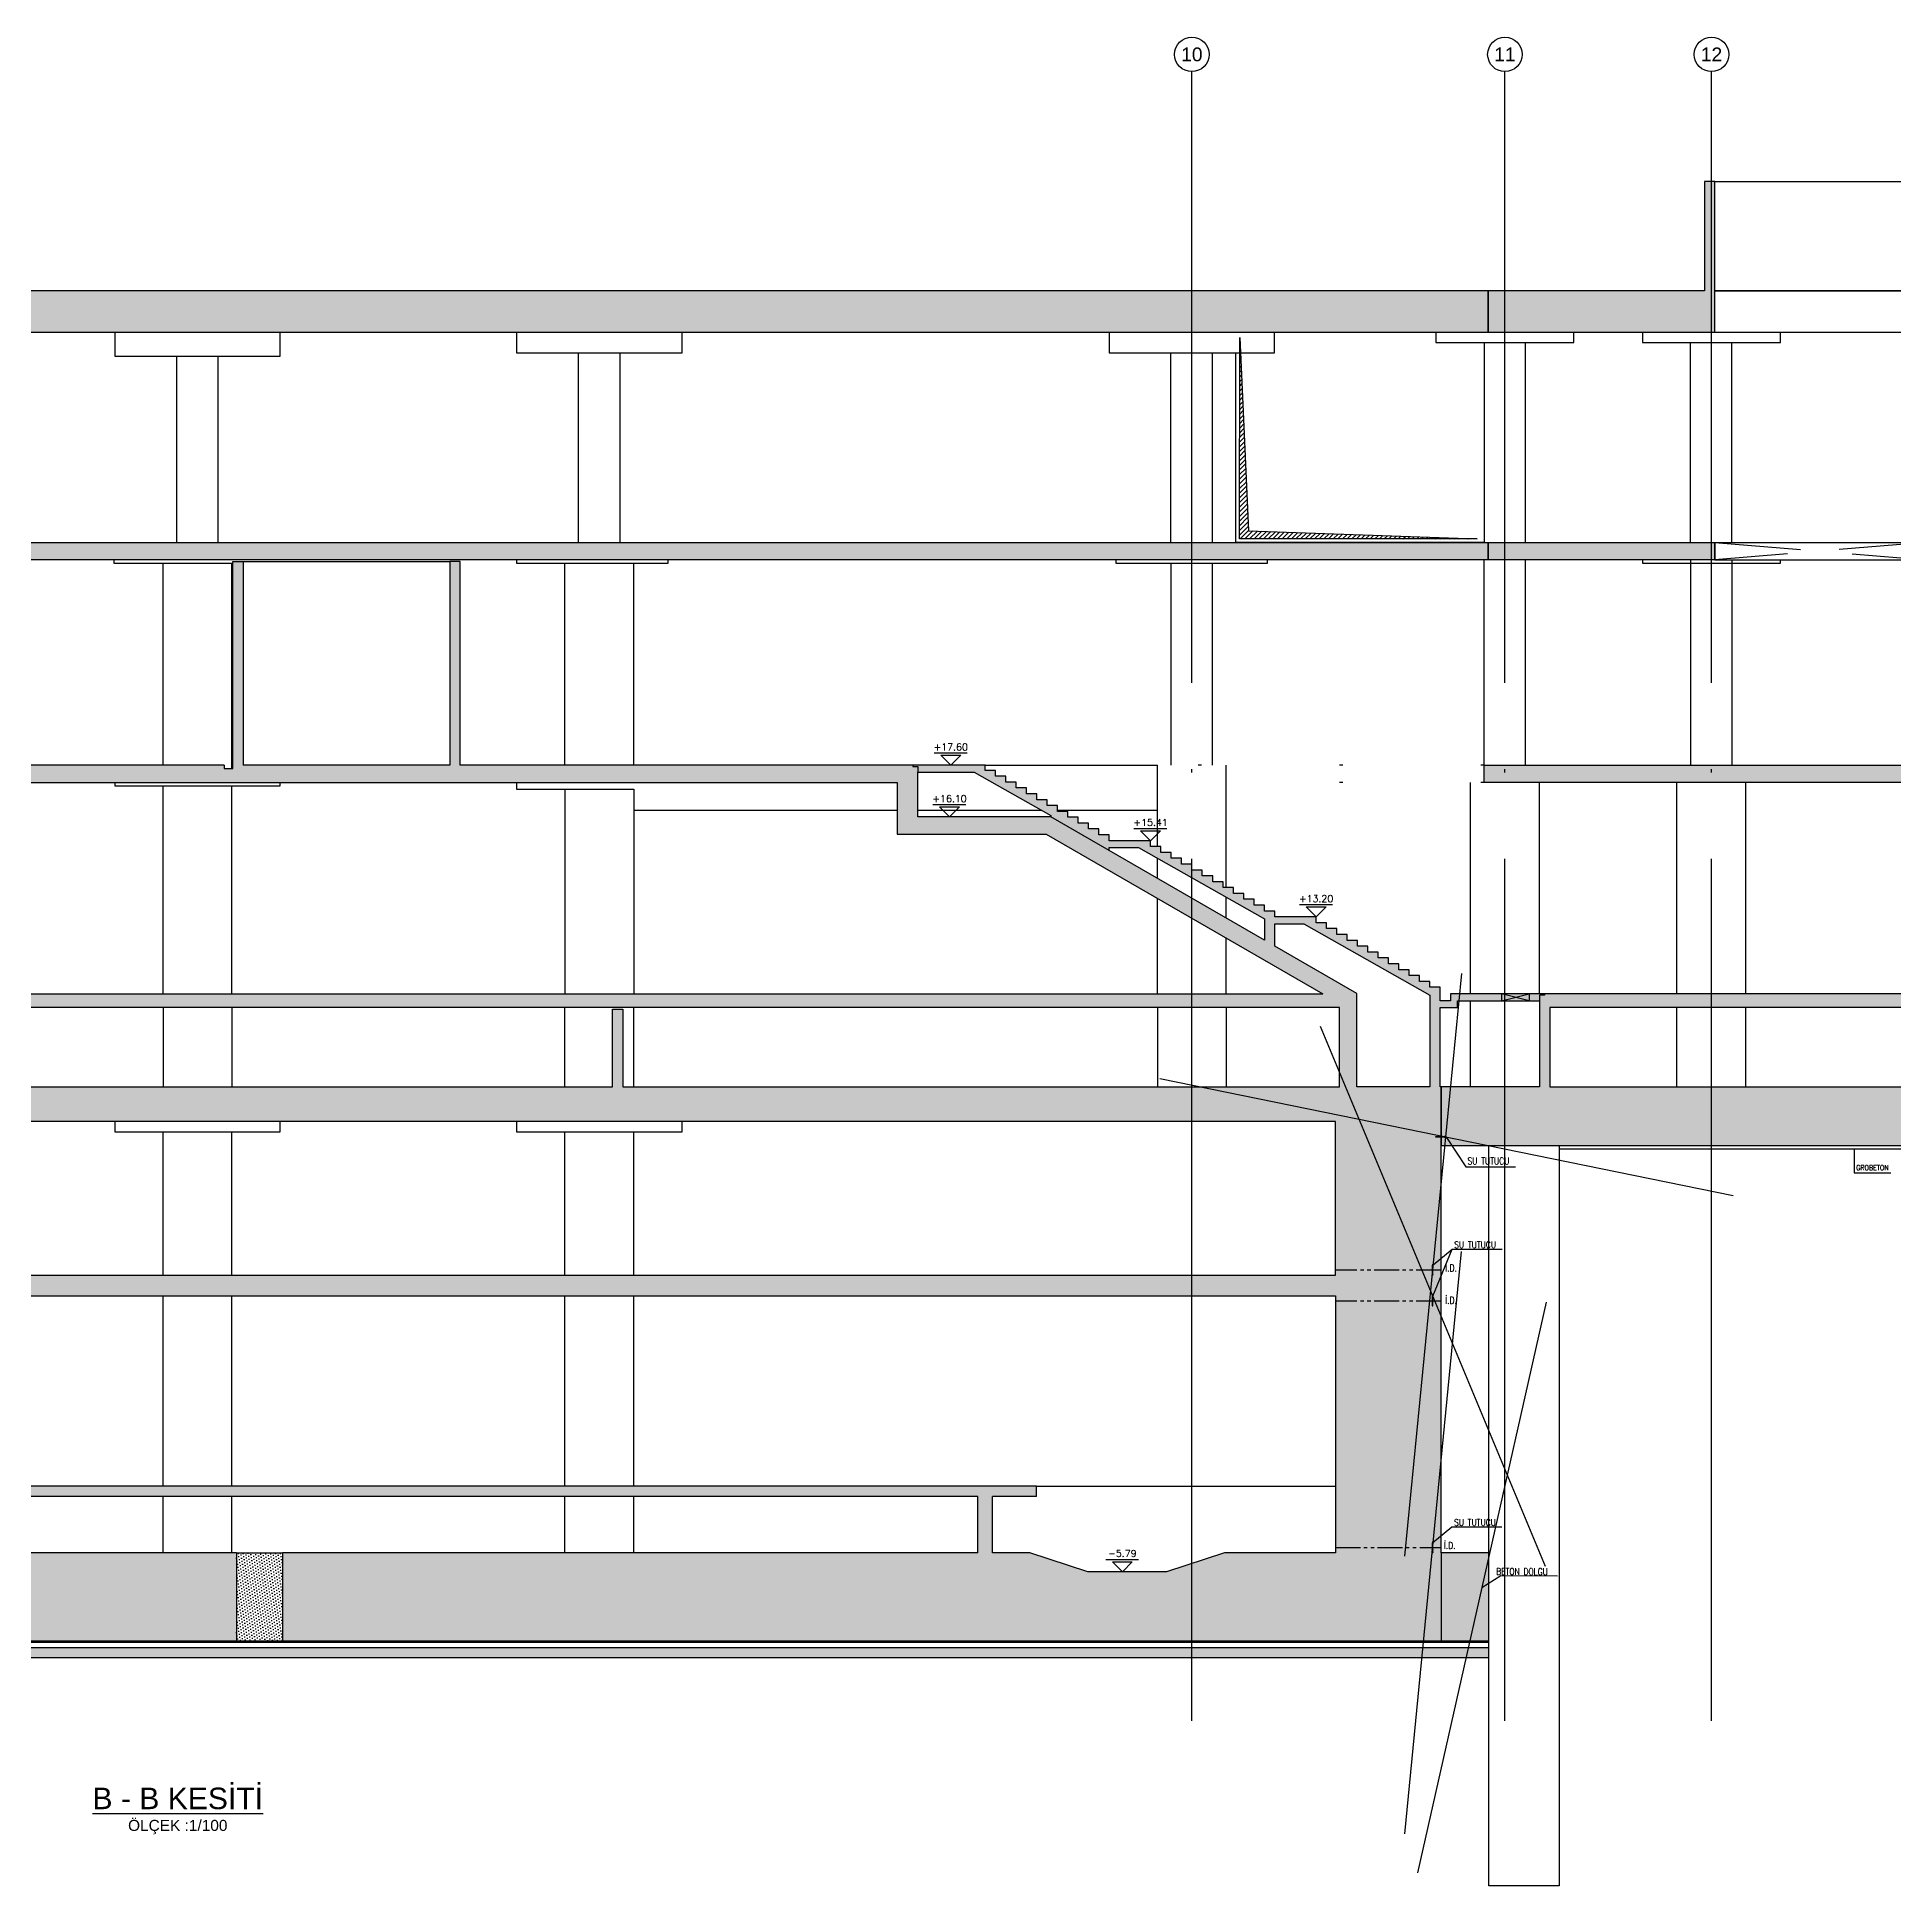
# Model space of a CAD drawing. Header units: millimetres. Extents: x 400408 to 401363, y 4543987 to 4544157.
# Drawn here: x 400724.6 to 400778.5, y 4544014.8 to 4544068.4 of the extents above; entities that cross this region are included whole.
import ezdxf
from ezdxf.enums import TextEntityAlignment as Align

# ---------------------------------------------------------------- set-up
doc = ezdxf.new("R2010")
doc.units = ezdxf.units.MM
for name, pattern in [('ACAD_ISO05W100', [33, 24, -3, 0, -3, 0, -3]), ('AKS', [3, 2.5, -0.25, 0, -0.25]), ('CIZGI', [0.4, 0.25, -0.15]), ('CONTINU', [0]), ('Dot', [4, 0, -4])]:
    doc.linetypes.add(name, pattern=pattern)
for name, color, linetype in [('aks prota', 2, 'AKS'), ('boşluk prota', 2, 'Continuous'), ('boşluk taraması prota', 252, 'Continuous'), ('caks prota', 4, 'Continuous'), ('görünüş prota', 4, 'Continuous'), ('inşaat derzi prota', 11, 'Continuous'), ('kesik prota', 2, 'CIZGI'), ('kesit prota', 1, 'Continuous'), ('kesit tarama prota', 252, 'Continuous'), ('kot prota', 4, 'Continuous'), ('not yazısı prota', 6, 'Continuous'), ('not çizgisi prota', 4, 'Continuous'), ('PRT-CST-rc_level', 6, 'Continuous'), ('PRT-CST-rc_levermark', 4, 'Continuous'), ('st_s_not yazısı', 6, 'Continuous'), ('st_s_not çizgisi', 4, 'CIZGI'), ('st_s_su tutucu', 2, 'Continuous'), ('st_s_ölçü', 4, 'Continuous'), ('t35 prota', 3, 'Continuous'), ('taks prota', 7, 'Continuous'), ('tplan prota', 7, 'Continuous')]:
    doc.layers.add(name, color=color, linetype=linetype)
doc.layers.add('PRT-KD-kazik', color=172, linetype='Continuous', lineweight=25)
doc.styles.add('Arial', font='Arial.ttf')
doc.styles.add('NOT', font='romanstw.shx')
doc.styles.add('OLCU', font='romanstw.shx')
doc.styles.add('TAKS', font='Arial Unicode.ttf')
doc.styles.add('TSIMPLEX', font='romanstw.shx')
doc.dimstyles.new('1-50', dxfattribs={"dimtxt": 10, "dimasz": 4, "dimexe": 4, "dimexo": 8, "dimgap": 4, "dimtad": 1, "dimdec": 1, "dimrnd": 0.05, "dimzin": 9, "dimdsep": 46, "dimtxsty": 'OLCU', "dimblk1": 'OBLIQUE', "dimblk2": 'OBLIQUE', "dimsah": 1, "dimcen": 2, "dimdle": 4, "dimclrd": 4, "dimclre": 4, "dimclrt": 3, "dimadec": 1, "dimazin": 0, "dimtfac": 1, "dimtdec": 1, "dimtix": 1, "dimtmove": 2, "dimatfit": 3, "dimldrblk": 'OBLIQUE', "dimfxl": 1, "dimtvp": 1, "dimtolj": 1, "dimtzin": 1, "dimarcsym": 0})

# ---------------------------------------------------------------- blocks, each defined once
blk = doc.blocks.new('_Oblique')
at = {"layer": 'st_s_ölçü', "lineweight": -2}
blk.add_line((-0.5, -0.5), (0.5, 0.5), dxfattribs=at)
blk = doc.blocks.new('D')
at = {"layer": 'st_s_su tutucu', "linetype": 'CONTINU', "ltscale": 0.2}
for p, q in [((-39988, 52508), (-39993, 52508)), ((-39993, 52508), (-39993, 52507)), ((-39993, 52507), (-39991, 52506)), ((-39991, 52499), (-39992, 52499)), ((-39992, 52499), (-39992, 52498)), ((-39992, 52498), (-39991, 52498)), ((-39991, 52489), (-39992, 52489)), ((-39992, 52489), (-39992, 52488)), ((-39992, 52488), (-39991, 52488)), ((-39991, 52506), (-39991, 52499)), ((-39991, 52498), (-39991, 52489)), ((-39991, 52488), (-39991, 52479)), ((-39990, 52506), (-39988, 52507)), ((-39990, 52499), (-39990, 52506)), ((-39989, 52499), (-39990, 52499)), ((-39990, 52489), (-39990, 52498)), ((-39990, 52498), (-39989, 52498)), ((-39989, 52489), (-39990, 52489)), ((-39990, 52479), (-39990, 52488)), ((-39990, 52488), (-39989, 52488)), ((-39989, 52498), (-39989, 52499)), ((-39989, 52488), (-39989, 52489)), ((-39988, 52507), (-39988, 52508)), ((-39993, 52449), (-39991, 52450)), ((-39993, 52448), (-39993, 52449)), ((-39988, 52448), (-39993, 52448)), ((-39991, 52479), (-39992, 52479)), ((-39992, 52479), (-39992, 52478)), ((-39992, 52478), (-39991, 52478)), ((-39992, 52468), (-39992, 52469)), ((-39992, 52469), (-39991, 52469)), ((-39991, 52468), (-39992, 52468)), ((-39992, 52458), (-39992, 52459)), ((-39992, 52459), (-39991, 52459)), ((-39991, 52458), (-39992, 52458)), ((-39991, 52469), (-39991, 52478)), ((-39991, 52459), (-39991, 52468)), ((-39991, 52450), (-39991, 52458)), ((-39989, 52479), (-39990, 52479)), ((-39990, 52478), (-39989, 52478)), ((-39990, 52478), (-39990, 52469)), ((-39990, 52469), (-39989, 52469)), ((-39989, 52468), (-39990, 52468)), ((-39990, 52468), (-39990, 52459)), ((-39990, 52459), (-39989, 52459)), ((-39989, 52458), (-39990, 52458)), ((-39990, 52458), (-39990, 52450)), ((-39990, 52450), (-39988, 52449)), ((-39989, 52478), (-39989, 52479)), ((-39989, 52469), (-39989, 52468)), ((-39989, 52459), (-39989, 52458)), ((-39988, 52449), (-39988, 52448))]:
    blk.add_line(p, q, dxfattribs=at)
blk = doc.blocks.new('KOTK5')
at = {"layer": 'PRT-CST-rc_levermark'}
blk.add_line((217, 160), (-213, 160), dxfattribs=at)
blk.add_lwpolyline([(130, 130), (-130, 130), (0, 0)], close=True, dxfattribs=at)
at = {"layer": 'PRT-CST-rc_level', "style": 'OLCU'}
blk.add_attdef('000.00', text='', height=90, dxfattribs=at).set_placement((0, 193), align=Align.CENTER)

msp = doc.modelspace()

# ---------------------------------------------------------------- hatches: boundary and pattern name
at = {"layer": 'boşluk taraması prota', "ltscale": 2}
h = msp.add_hatch(dxfattribs=at)
h.set_pattern_fill('ANSI31', color=256, scale=0.03, style=0)
h.set_pattern_definition([(45, (400057.27999, 4543642.55716), (-0.067351921, 0.067351921), [])])
h.paths.add_polyline_path([(400759.518, 4544059.693), (400759.77, 4544054.082), (400766.396, 4544053.845), (400759.504, 4544053.845)])
at = {"layer": 'kesit tarama prota'}
h = msp.add_hatch(color=256, dxfattribs=at)
h.dxf.hatch_style = 1
h.paths.add_polyline_path([(400730.413, 4544024.445), (400706.148, 4544024.445), (400706.148, 4544026.075), (400751.913, 4544026.075), (400751.913, 4544024.445), (400731.753, 4544024.445), (400731.753, 4544021.895), (400765.354, 4544021.895), (400765.354, 4544024.445), (400765.354, 4544037.955), (400765.328, 4544037.955), (400765.328, 4544040.255), (400765.828, 4544040.255), (400765.828, 4544040.455), (400768.207, 4544040.455), (400768.207, 4544037.955), (400765.354, 4544037.955), (400765.354, 4544036.255), (400785.382, 4544036.255), (400786.592, 4544032.505), (400794.689, 4544032.505), (400794.689, 4544061.045), (400786.587, 4544061.045), (400786.587, 4544063.705), (400783.989, 4544063.705), (400783.989, 4544061.045), (400779.689, 4544061.045), (400779.689, 4544064.215), (400779.389, 4544064.215), (400779.389, 4544059.845), (400783.789, 4544059.845), (400783.789, 4544053.745), (400783.789, 4544053.245), (400783.789, 4544047.285), (400783.789, 4544046.785), (400783.789, 4544037.955), (400768.507, 4544037.955), (400768.507, 4544040.255), (400781.989, 4544040.255), (400781.989, 4544040.655), (400765.628, 4544040.655), (400765.628, 4544040.455), (400765.328, 4544040.455), (400765.328, 4544040.845), (400765.028, 4544040.845), (400765.028, 4544041.015), (400764.728, 4544041.015), (400764.728, 4544041.185), (400764.428, 4544041.185), (400764.428, 4544041.355), (400764.128, 4544041.355), (400764.128, 4544041.525), (400763.828, 4544041.525), (400763.828, 4544041.695), (400763.528, 4544041.695), (400763.528, 4544041.865), (400763.228, 4544041.865), (400763.228, 4544042.035), (400762.928, 4544042.035), (400762.928, 4544042.205), (400762.628, 4544042.205), (400762.628, 4544042.375), (400762.328, 4544042.375), (400762.328, 4544042.545), (400762.028, 4544042.545), (400762.028, 4544042.715), (400761.728, 4544042.715), (400761.728, 4544042.885), (400760.528, 4544042.885), (400760.528, 4544043.055), (400760.228, 4544043.055), (400760.228, 4544043.225), (400759.928, 4544043.225), (400759.928, 4544043.395), (400759.628, 4544043.395), (400759.628, 4544043.565), (400759.328, 4544043.565), (400759.328, 4544043.735), (400759.028, 4544043.735), (400759.028, 4544043.905), (400758.728, 4544043.905), (400758.728, 4544044.075), (400758.428, 4544044.075), (400758.428, 4544044.245), (400758.128, 4544044.245), (400758.128, 4544044.415), (400757.828, 4544044.415), (400757.828, 4544044.585), (400757.528, 4544044.585), (400757.528, 4544044.755), (400757.228, 4544044.755), (400757.228, 4544044.925), (400756.928, 4544044.925), (400756.928, 4544045.095), (400755.728, 4544045.095), (400755.728, 4544045.265), (400755.428, 4544045.265), (400755.428, 4544045.435), (400755.128, 4544045.435), (400755.128, 4544045.605), (400754.828, 4544045.605), (400754.828, 4544045.775), (400754.528, 4544045.775), (400754.528, 4544045.945), (400754.228, 4544045.945), (400754.228, 4544046.115), (400753.928, 4544046.115), (400753.928, 4544046.285), (400753.628, 4544046.285), (400753.628, 4544046.455), (400753.328, 4544046.455), (400753.328, 4544046.625), (400753.028, 4544046.625), (400753.028, 4544046.795), (400752.728, 4544046.795), (400752.728, 4544046.965), (400752.428, 4544046.965), (400752.428, 4544047.135), (400752.128, 4544047.135), (400752.128, 4544047.285), (400736.904, 4544047.285), (400736.904, 4544053.195), (400736.604, 4544053.195), (400736.604, 4544047.285), (400730.604, 4544047.285), (400730.604, 4544053.195), (400730.304, 4544053.195), (400730.304, 4544047.285), (400730.304, 4544047.185), (400730.054, 4544047.185), (400730.054, 4544047.285), (400714.794, 4544047.285), (400714.794, 4544046.785), (400749.578, 4544046.785), (400749.578, 4544045.285), (400753.9, 4544045.285), (400761.92, 4544040.655), (400717.094, 4544040.655), (400717.094, 4544040.255), (400762.407, 4544040.255), (400762.407, 4544037.955), (400741.624, 4544037.955), (400741.624, 4544040.205), (400741.324, 4544040.205), (400741.324, 4544037.955), (400724.324, 4544037.955), (400724.324, 4544040.205), (400724.024, 4544040.205), (400724.024, 4544037.955), (400717.194, 4544037.955), (400717.194, 4544036.955), (400762.292, 4544036.955), (400762.292, 4544032.495), (400717.194, 4544032.495), (400717.194, 4544030.995), (400715.094, 4544030.995), (400715.094, 4544032.495), (400697.783, 4544032.495), (400697.783, 4544032.295), (400697.483, 4544032.295), (400697.483, 4544032.685), (400697.193, 4544032.685), (400697.193, 4544032.855), (400696.903, 4544032.855), (400696.903, 4544033.025), (400696.613, 4544033.025), (400696.613, 4544033.195), (400696.323, 4544033.195), (400696.323, 4544033.365), (400696.033, 4544033.365), (400696.033, 4544033.535), (400695.743, 4544033.535), (400695.743, 4544033.705), (400695.453, 4544033.705), (400695.453, 4544033.875), (400695.163, 4544033.875), (400695.163, 4544034.045), (400694.873, 4544034.045), (400694.873, 4544034.215), (400694.583, 4544034.215), (400694.583, 4544034.385), (400694.293, 4544034.385), (400694.293, 4544034.555), (400694.003, 4544034.555), (400694.003, 4544034.725), (400693.713, 4544034.725), (400693.713, 4544034.895), (400693.423, 4544034.895), (400693.423, 4544035.065), (400693.133, 4544035.065), (400693.133, 4544035.235), (400691.643, 4544035.235), (400691.643, 4544035.405), (400691.353, 4544035.405), (400691.353, 4544035.575), (400691.063, 4544035.575), (400691.063, 4544035.745), (400690.773, 4544035.745), (400690.773, 4544035.915), (400690.483, 4544035.915), (400690.483, 4544036.085), (400690.193, 4544036.085), (400690.193, 4544036.255), (400689.903, 4544036.255), (400689.903, 4544036.425), (400689.613, 4544036.425), (400689.613, 4544036.595), (400689.323, 4544036.595), (400689.323, 4544036.765), (400689.033, 4544036.765), (400689.033, 4544036.935), (400688.743, 4544036.935), (400688.743, 4544037.105), (400688.453, 4544037.105), (400688.453, 4544037.275), (400688.163, 4544037.275), (400688.163, 4544037.445), (400687.873, 4544037.445), (400687.873, 4544037.615), (400687.583, 4544037.615), (400687.583, 4544037.785), (400687.293, 4544037.785), (400687.293, 4544037.955), (400685.803, 4544037.955), (400685.803, 4544038.125), (400685.513, 4544038.125), (400685.513, 4544038.295), (400685.223, 4544038.295), (400685.223, 4544038.465), (400684.933, 4544038.465), (400684.933, 4544038.635), (400684.643, 4544038.635), (400684.643, 4544038.805), (400684.353, 4544038.805), (400684.353, 4544038.975), (400684.063, 4544038.975), (400684.063, 4544039.145), (400683.773, 4544039.145), (400683.773, 4544039.315), (400683.483, 4544039.315), (400683.483, 4544039.485), (400683.193, 4544039.485), (400683.193, 4544039.655), (400682.903, 4544039.655), (400682.903, 4544039.825), (400682.613, 4544039.825), (400682.613, 4544039.995), (400682.323, 4544039.995), (400682.323, 4544040.165), (400682.033, 4544040.165), (400682.033, 4544040.335), (400681.743, 4544040.335), (400681.743, 4544040.505), (400681.453, 4544040.505), (400681.453, 4544040.655), (400654.889, 4544040.655), (400654.889, 4544046.785), (400662.439, 4544046.785), (400662.439, 4544047.285), (400654.889, 4544047.285), (400654.889, 4544053.245), (400691.35, 4544053.245), (400691.35, 4544053.745), (400654.889, 4544053.745), (400654.889, 4544059.845), (400673.196, 4544059.845), (400673.196, 4544062.425), (400672.896, 4544062.425), (400672.896, 4544061.045), (400654.689, 4544061.045), (400654.689, 4544061.575), (400652.089, 4544061.575), (400652.089, 4544061.045), (400643.989, 4544061.045), (400643.989, 4544036.255), (400655.78, 4544036.255), (400656.989, 4544032.505), (400663.739, 4544032.505), (400664.949, 4544036.255), (400680.741, 4544036.255), (400683.421, 4544030.895), (400692.708, 4544030.895), (400692.708, 4544032.495), (400691.643, 4544032.495), (400691.643, 4544035.035), (400692.788, 4544035.035), (400697.183, 4544032.459), (400697.183, 4544031.465), (400695.766, 4544031.465), (400695.766, 4544032.095), (400694.611, 4544032.095), (400694.611, 4544032.495), (400692.708, 4544032.495), (400692.708, 4544030.895), (400692.708, 4544024.445), (400692.708, 4544021.895), (400730.413, 4544021.895)])
h.paths.add_polyline_path([(400704.447, 4544026.375), (400704.447, 4544026.075), (400705.722, 4544026.075), (400705.722, 4544024.445), (400704.633, 4544024.445), (400702.95, 4544023.895), (400700.67, 4544023.895), (400698.987, 4544024.445), (400695.771, 4544024.445), (400695.771, 4544030.595), (400701.213, 4544030.595), (400701.213, 4544031.895), (400714.494, 4544031.895), (400714.494, 4544030.395), (400717.794, 4544030.395), (400717.794, 4544031.895), (400762.292, 4544031.895), (400762.292, 4544024.445), (400759.075, 4544024.445), (400757.392, 4544023.895), (400755.112, 4544023.895), (400753.429, 4544024.445), (400752.34, 4544024.445), (400752.34, 4544026.075), (400753.615, 4544026.075), (400753.615, 4544026.375)], flags=16)
h.paths.add_polyline_path([(400700.613, 4544030.995), (400697.483, 4544030.995), (400697.483, 4544032.095), (400697.983, 4544032.095), (400697.983, 4544032.295), (400700.613, 4544032.295)], flags=16)
h.paths.add_polyline_path([(400691.343, 4544032.495), (400685.121, 4544032.495), (400685.121, 4544037.355), (400685.121, 4544037.955), (400679.934, 4544037.955), (400679.934, 4544040.455), (400681.142, 4544040.455), (400685.121, 4544038.123), (400685.121, 4544037.955), (400685.121, 4544037.355), (400686.339, 4544037.355), (400691.343, 4544034.466)], flags=16)
h.paths.add_polyline_path([(400679.634, 4544037.955), (400662.339, 4544037.955), (400662.039, 4544037.955), (400662.039, 4544034.205), (400658.689, 4544034.205), (400658.689, 4544037.955), (400658.389, 4544037.955), (400654.889, 4544037.955), (400654.889, 4544040.255), (400679.634, 4544040.255)], flags=16)
h.paths.add_polyline_path([(400750.178, 4544045.785), (400750.178, 4544047.085), (400751.811, 4544047.085), (400754.034, 4544045.825), (400754.034, 4544045.785)], flags=16)
h.paths.add_polyline_path([(400755.728, 4544044.807), (400755.728, 4544044.895), (400756.576, 4544044.895), (400760.228, 4544042.825), (400760.228, 4544042.209)], flags=16)
h.paths.add_polyline_path([(400760.528, 4544042.036), (400760.528, 4544042.685), (400761.376, 4544042.685), (400765.028, 4544040.615), (400765.028, 4544037.955), (400762.907, 4544037.955), (400762.907, 4544040.662)], flags=16)
h.paths.add_polyline_path([(400654.289, 4544037.955), (400650.889, 4544037.955), (400650.889, 4544059.845), (400652.389, 4544059.845), (400652.389, 4544061.275), (400654.289, 4544061.275)], flags=16)
h.paths.add_polyline_path([(400650.389, 4544037.955), (400645.189, 4544037.955), (400645.189, 4544040.255), (400650.389, 4544040.255)], flags=16)
h.paths.add_polyline_path([(400650.389, 4544040.655), (400645.189, 4544040.655), (400645.189, 4544046.785), (400650.389, 4544046.785)], flags=16)
h.paths.add_polyline_path([(400650.389, 4544047.285), (400645.189, 4544047.285), (400645.189, 4544053.245), (400650.389, 4544053.245)], flags=16)
h.paths.add_polyline_path([(400650.389, 4544053.745), (400645.189, 4544053.745), (400645.189, 4544059.845), (400650.389, 4544059.845)], flags=16)
h.paths.add_polyline_path([(400784.392, 4544037.955), (400784.392, 4544063.505), (400786.287, 4544063.505), (400786.287, 4544059.845), (400787.792, 4544059.845), (400787.792, 4544037.955)], flags=16)
h.paths.add_polyline_path([(400788.292, 4544034.205), (400788.292, 4544040.255), (400793.489, 4544040.255), (400793.489, 4544037.955), (400793.489, 4544034.205)], flags=16)
h.paths.add_polyline_path([(400788.292, 4544040.655), (400788.292, 4544046.785), (400793.489, 4544046.785), (400793.489, 4544040.655)], flags=16)
h.paths.add_polyline_path([(400788.292, 4544047.285), (400788.292, 4544053.245), (400793.489, 4544053.245), (400793.489, 4544047.285)], flags=16)
h.paths.add_polyline_path([(400788.292, 4544053.745), (400788.292, 4544059.845), (400793.489, 4544059.845), (400793.489, 4544053.745)], flags=16)
h = msp.add_hatch(color=256, dxfattribs=at)
h.dxf.hatch_style = 1
h.paths.add_polyline_path([(400773.291, 4544064.215), (400772.991, 4544064.215), (400772.991, 4544061.045), (400766.715, 4544061.045), (400766.715, 4544059.845), (400773.291, 4544059.845)])
h = msp.add_hatch(color=256, dxfattribs=at)
h.dxf.hatch_style = 1
h.paths.add_polyline_path([(400766.715, 4544061.045), (400693.784, 4544061.045), (400693.784, 4544063.945), (400693.484, 4544063.945), (400693.484, 4544059.845), (400766.715, 4544059.845)])
h = msp.add_hatch(color=256, dxfattribs=at)
h.dxf.hatch_style = 1
h.paths.add_polyline_path([(400714.794, 4544053.245), (400714.794, 4544053.745), (400766.715, 4544053.745), (400766.715, 4544053.245)])
h = msp.add_hatch(color=256, dxfattribs=at)
h.dxf.hatch_style = 1
h.paths.add_polyline_path([(400766.715, 4544053.745), (400773.291, 4544053.745), (400773.291, 4544053.245), (400766.715, 4544053.245)])
h = msp.add_hatch(color=256, dxfattribs=at)
h.dxf.hatch_style = 1
h.paths.add_polyline_path([(400781.989, 4544046.785), (400766.602, 4544046.785), (400766.602, 4544047.285), (400781.989, 4544047.285)], flags=17)
h = msp.add_hatch(dxfattribs=at)
h.set_pattern_fill('DOTS', color=2, scale=0.05, angle=36)
h.set_pattern_definition([(36, (401042.08825, 4543716.50531), (-0.014547592, 0.087543451), [0, -0.079375])])
h.paths.add_polyline_path([(400731.753, 4544024.445), (400730.413, 4544024.445), (400730.413, 4544021.895), (400731.753, 4544021.895)])
h = msp.add_hatch(color=256, dxfattribs=at)
h.dxf.hatch_style = 1
h.paths.add_polyline_path([(400766.736, 4544024.445), (400765.354, 4544024.445), (400765.354, 4544021.895), (400766.736, 4544021.895)])
h = msp.add_hatch(dxfattribs=at)
h.set_pattern_fill('AR-CONC', color=253, scale=0.001)
h.set_pattern_definition([(50, (401042.08825, 4543716.5053), (0.18218467, -0.015939086), [0.01905, -0.20955]), (355, (401042.08825, 4543716.5053), (-0.03524342, 0.191056845), [0.01524, -0.167640584]), (100.451445, (401042.10343, 4543716.50398), (0.14694125, 0.17511775), [0.01619001, -0.178090245]), (46.1842, (401042.08825, 4543716.5561), (0.27107904, -0.04204233), [0.028575, -0.314325]), (96.63556, (401042.11084, 4543716.5526), (0.23740413, 0.24742612), [0.02428502, -0.2671356]), (351.18415, (401042.08825, 4543716.5561), (0.23740413, 0.24742612), [0.02285997, -0.25145973]), (21, (401042.11365, 4543716.5434), (0.15161439, -0.1022652), [0.01905, -0.20955]), (326, (401042.11365, 4543716.5434), (0.06180203, 0.184187966), [0.01524, -0.16764]), (71.451445, (401042.12629, 4543716.53489), (0.21341642, 0.08192277), [0.01619001, -0.17808994]), (37.5, (401042.08825, 4543716.50531), (0.003088603, 0.084555039), [0, -0.165608, 0, -0.17018, 0, -0.168275]), (7.5, (401042.08825, 4543716.50531), (0.066819663, 0.100180575), [0, -0.097028, 0, -0.161798, 0, -0.064135]), (327.5, (401042.03161, 4543716.50531), (0.135590595, -0.005728744), [0, -0.0635, 0, -0.19812, 0, -0.26289]), (317.5, (401042.00621, 4543716.50531), (0.14812918, 0.02542649), [0, -0.08255, 0, -0.131572, 0, -0.18669])])
h.paths.add_polyline_path([(400691.369, 4544021.395), (400766.736, 4544021.395), (400766.736, 4544021.695), (400691.369, 4544021.695)])

# ---------------------------------------------------------------- linework, layer by layer
at = {"layer": 'aks prota', "ltscale": 10}
for p, q in [((400758.124, 4544019.57), (400758.124, 4544067.399)), ((400767.204, 4544019.57), (400767.204, 4544067.399)), ((400773.194, 4544019.57), (400773.194, 4544067.399))]:
    msp.add_line(p, q, dxfattribs=at)
at = {"layer": 'boşluk prota', "ltscale": 0.05}
msp.add_lwpolyline([(400759.518, 4544059.693), (400759.77, 4544054.082), (400766.396, 4544053.845), (400759.504, 4544053.845)], close=True, dxfattribs=at)
at = {"layer": 'caks prota', "ltscale": 0.05}
for centre in [(400758.124, 4544067.899), (400767.204, 4544067.899), (400773.196, 4544067.899)]:
    msp.add_circle(centre, 0.5, dxfattribs=at)
at = {"layer": 'görünüş prota', "color": 4}
for p, q in [((400740.339, 4544053.745), (400740.339, 4544059.245)), ((400741.539, 4544053.745), (400741.539, 4544059.245)), ((400757.519, 4544053.745), (400757.519, 4544059.245)), ((400758.719, 4544053.745), (400758.719, 4544059.245)), ((400767.804, 4544053.745), (400767.804, 4544059.545)), ((400772.589, 4544053.745), (400772.589, 4544059.545)), ((400773.789, 4544053.745), (400773.789, 4544059.545)), ((400728.683, 4544053.745), (400728.683, 4544059.145)), ((400729.883, 4544053.745), (400729.883, 4544059.145)), ((400728.283, 4544047.285), (400728.283, 4544053.145)), ((400730.283, 4544047.185), (400730.283, 4544053.145)), ((400739.939, 4544047.285), (400739.939, 4544053.145)), ((400741.939, 4544047.285), (400741.939, 4544053.145)), ((400757.524, 4544047.285), (400757.524, 4544053.145)), ((400758.724, 4544047.285), (400758.724, 4544053.145)), ((400766.604, 4544047.285), (400766.604, 4544053.245)), ((400767.804, 4544047.285), (400767.804, 4544053.245)), ((400772.594, 4544047.285), (400772.594, 4544053.245)), ((400773.794, 4544047.285), (400773.794, 4544053.245)), ((400757.124, 4544044.925), (400757.124, 4544047.285)), ((400759.124, 4544043.735), (400759.124, 4544047.285)), ((400728.283, 4544040.655), (400728.283, 4544046.685)), ((400730.283, 4544040.655), (400730.283, 4544046.685)), ((400739.939, 4544046.585), (400739.939, 4544040.655)), ((400741.939, 4544046.585), (400741.939, 4544040.655)), ((400766.204, 4544040.655), (400766.204, 4544046.785)), ((400768.204, 4544040.655), (400768.204, 4544046.785)), ((400772.194, 4544040.655), (400772.194, 4544046.785)), ((400774.194, 4544040.655), (400774.194, 4544046.785)), ((400757.124, 4544044.001), (400757.124, 4544044.584)), ((400757.124, 4544040.655), (400757.124, 4544043.424)), ((400759.124, 4544042.846), (400759.124, 4544043.451)), ((400759.124, 4544040.655), (400759.124, 4544042.269)), ((400766.204, 4544037.955), (400766.204, 4544040.455)), ((400728.283, 4544040.255), (400728.283, 4544037.955)), ((400730.283, 4544040.255), (400730.283, 4544037.955)), ((400739.939, 4544037.955), (400739.939, 4544040.255)), ((400741.939, 4544037.955), (400741.939, 4544040.255)), ((400757.124, 4544040.255), (400757.124, 4544037.955)), ((400759.124, 4544040.255), (400759.124, 4544037.955)), ((400772.194, 4544037.955), (400772.194, 4544040.255)), ((400774.194, 4544037.955), (400774.194, 4544040.255)), ((400728.283, 4544032.495), (400728.283, 4544036.655)), ((400730.283, 4544032.495), (400730.283, 4544036.655)), ((400739.939, 4544032.495), (400739.939, 4544036.655)), ((400741.939, 4544032.495), (400741.939, 4544036.655)), ((400728.283, 4544026.375), (400728.283, 4544031.895)), ((400730.283, 4544026.375), (400730.283, 4544031.895)), ((400739.939, 4544026.375), (400739.939, 4544031.895)), ((400741.939, 4544026.375), (400741.939, 4544031.895)), ((400728.283, 4544024.445), (400728.283, 4544026.075)), ((400730.283, 4544024.445), (400730.283, 4544026.075)), ((400739.939, 4544024.445), (400739.939, 4544026.075)), ((400741.939, 4544024.445), (400741.939, 4544026.075))]:
    msp.add_line(p, q, dxfattribs=at)
at = {"layer": 'görünüş prota'}
msp.add_line((400766.736, 4544021.845), (400691.369, 4544021.845), dxfattribs=at)
at = {"layer": 'görünüş prota', "color": 4}
for points in [[(400773.291, 4544064.215), (400779.389, 4544064.215)], [(400773.291, 4544061.045), (400779.389, 4544061.045)], [(400726.883, 4544059.845), (400726.883, 4544059.145), (400731.682, 4544059.145), (400731.682, 4544059.845)], [(400738.539, 4544059.845), (400738.539, 4544059.245), (400743.338, 4544059.245), (400743.338, 4544059.845)], [(400755.724, 4544059.845), (400755.724, 4544059.245), (400760.524, 4544059.245), (400760.524, 4544059.845)], [(400759.404, 4544059.845), (400766.604, 4544059.845)], [(400765.204, 4544059.845), (400765.204, 4544059.545), (400769.204, 4544059.545), (400769.204, 4544059.845)], [(400771.194, 4544059.845), (400771.194, 4544059.545), (400775.194, 4544059.545), (400775.194, 4544059.845)], [(400773.291, 4544059.845), (400779.389, 4544059.845)], [(400766.604, 4544059.545), (400766.604, 4544053.745), (400759.404, 4544053.745), (400759.404, 4544059.245)], [(400773.291, 4544053.745), (400779.389, 4544053.745)], [(400726.854, 4544053.245), (400726.854, 4544053.145), (400730.304, 4544053.145)], [(400738.539, 4544053.245), (400738.539, 4544053.145), (400742.939, 4544053.145), (400742.939, 4544053.245)], [(400755.921, 4544053.245), (400755.921, 4544053.145), (400760.321, 4544053.145), (400760.321, 4544053.245)], [(400771.194, 4544053.245), (400771.194, 4544053.145), (400775.194, 4544053.145), (400775.194, 4544053.245)], [(400773.291, 4544053.245), (400779.389, 4544053.245)], [(400752.128, 4544047.285), (400757.124, 4544047.285)], [(400726.883, 4544046.785), (400726.883, 4544046.685), (400731.683, 4544046.685), (400731.683, 4544046.785)], [(400738.537, 4544046.785), (400738.537, 4544046.585), (400741.939, 4544046.585)], [(400741.939, 4544045.985), (400749.578, 4544045.985)], [(400750.178, 4544045.985), (400753.752, 4544045.985)], [(400754.228, 4544045.985), (400757.124, 4544045.985)], [(400726.883, 4544036.955), (400726.883, 4544036.655), (400731.683, 4544036.655), (400731.683, 4544036.955)], [(400738.538, 4544036.955), (400738.538, 4544036.655), (400743.338, 4544036.655), (400743.338, 4544036.955)], [(400753.615, 4544026.375), (400762.292, 4544026.375)]]:
    msp.add_lwpolyline(points, dxfattribs=at)
at = {"layer": 'görünüş prota', "color": 4, "linetype": 'Dot'}
for points in [[(400766.604, 4544047.285), (400757.124, 4544047.285)], [(400766.604, 4544046.785), (400759.124, 4544046.785)]]:
    msp.add_lwpolyline(points, dxfattribs=at)
at = {"layer": 'görünüş prota'}
for points in [[(400768.778, 4544036.155), (400785.31, 4544036.155), (400786.519, 4544032.405), (400794.789, 4544032.405), (400794.789, 4544032.505), (400794.689, 4544032.505)], [(400730.413, 4544024.445), (400731.753, 4544024.445)], [(400691.369, 4544021.695), (400766.736, 4544021.695)], [(400730.413, 4544021.895), (400731.753, 4544021.895)], [(400766.736, 4544021.395), (400691.369, 4544021.395)]]:
    msp.add_lwpolyline(points, dxfattribs=at)
at = {"layer": 'inşaat derzi prota', "linetype": 'ACAD_ISO05W100', "ltscale": 0.03}
for points in [[(400765.354, 4544032.645), (400762.292, 4544032.645)], [(400765.354, 4544031.745), (400762.292, 4544031.745)], [(400762.292, 4544024.595), (400765.354, 4544024.595)]]:
    msp.add_lwpolyline(points, dxfattribs=at)
at = {"layer": 'kesik prota', "ltscale": 10}
for points in [[(400773.291, 4544053.745), (400779.389, 4544053.245), (400779.389, 4544053.745), (400773.291, 4544053.245), (400773.291, 4544053.745)], [(400750.035, 4544047.285), (400750.035, 4544047.245), (400750.178, 4544047.245), (400750.178, 4544047.085)], [(400755.728, 4544044.807), (400754.034, 4544045.785), (400754.034, 4544045.785)], [(400767.109, 4544040.655), (400767.109, 4544040.455), (400767.904, 4544040.655), (400767.906, 4544040.455), (400767.109, 4544040.655)], [(400768.354, 4544040.655), (400768.354, 4544040.615), (400768.205, 4544040.615), (400768.207, 4544040.455)]]:
    msp.add_lwpolyline(points, dxfattribs=at)
at = {"layer": 'kesit prota', "color": 1}
for p, q in [((400753.615, 4544026.375), (400704.447, 4544026.375)), ((400753.615, 4544026.075), (400753.615, 4544026.375)), ((400751.913, 4544026.075), (400706.148, 4544026.075)), ((400751.913, 4544024.445), (400751.913, 4544026.075)), ((400753.615, 4544026.075), (400752.338, 4544026.075)), ((400752.34, 4544024.445), (400752.34, 4544026.075))]:
    msp.add_line(p, q, dxfattribs=at)
at = {"layer": 'kesit prota'}
for p, q in [((400730.413, 4544024.445), (400730.413, 4544021.895)), ((400731.753, 4544024.445), (400731.753, 4544021.895))]:
    msp.add_line(p, q, dxfattribs=at)
at = {"layer": 'kesit prota', "color": 1}
for points in [[(400766.715, 4544059.845), (400773.291, 4544059.845), (400773.291, 4544064.215), (400772.991, 4544064.215), (400772.991, 4544061.045), (400766.715, 4544061.045)], [(400766.715, 4544053.745), (400773.291, 4544053.745), (400773.291, 4544053.245), (400766.715, 4544053.245)], [(400754.034, 4544045.825), (400754.034, 4544045.785), (400750.178, 4544045.785), (400750.178, 4544047.085), (400751.811, 4544047.085)], [(400781.989, 4544046.785), (400766.602, 4544046.785), (400766.602, 4544047.285), (400781.989, 4544047.285)]]:
    msp.add_lwpolyline(points, close=True, dxfattribs=at)
for points in [[(400693.484, 4544063.945), (400693.484, 4544059.845), (400766.715, 4544059.845), (400766.715, 4544061.045), (400693.784, 4544061.045)], [(400779.389, 4544061.045), (400773.291, 4544061.045)], [(400714.794, 4544053.745), (400766.715, 4544053.745), (400766.715, 4544053.245), (400714.794, 4544053.245)], [(400781.989, 4544040.655), (400781.989, 4544040.255), (400768.507, 4544040.255), (400768.507, 4544037.955), (400783.789, 4544037.955), (400783.789, 4544046.785), (400783.789, 4544046.785), (400783.789, 4544047.285), (400783.789, 4544047.285), (400783.789, 4544053.245)], [(400730.054, 4544047.285), (400714.794, 4544047.285)], [(400736.604, 4544047.285), (400730.604, 4544047.285)], [(400781.989, 4544040.655), (400765.628, 4544040.655), (400765.628, 4544040.455), (400765.328, 4544040.455), (400765.328, 4544040.845), (400765.028, 4544040.845), (400765.028, 4544041.015), (400764.728, 4544041.015), (400764.728, 4544041.185), (400764.428, 4544041.185), (400764.428, 4544041.355), (400764.128, 4544041.355), (400764.128, 4544041.525), (400763.828, 4544041.525), (400763.828, 4544041.695), (400763.528, 4544041.695), (400763.528, 4544041.865), (400763.228, 4544041.865), (400763.228, 4544042.035), (400762.928, 4544042.035), (400762.928, 4544042.205), (400762.628, 4544042.205), (400762.628, 4544042.375), (400762.328, 4544042.375), (400762.328, 4544042.545), (400762.028, 4544042.545), (400762.028, 4544042.715), (400761.728, 4544042.715), (400761.728, 4544042.885), (400760.528, 4544042.885), (400760.528, 4544043.055), (400760.228, 4544043.055), (400760.228, 4544043.225), (400759.928, 4544043.225), (400759.928, 4544043.395), (400759.628, 4544043.395), (400759.628, 4544043.565), (400759.328, 4544043.565), (400759.328, 4544043.735), (400759.028, 4544043.735), (400759.028, 4544043.905), (400758.728, 4544043.905), (400758.728, 4544044.075), (400758.428, 4544044.075), (400758.428, 4544044.245), (400758.128, 4544044.245), (400758.128, 4544044.415), (400757.828, 4544044.415), (400757.828, 4544044.585), (400757.528, 4544044.585), (400757.528, 4544044.755), (400757.228, 4544044.755), (400757.228, 4544044.925), (400756.928, 4544044.925), (400756.928, 4544045.095), (400755.728, 4544045.095), (400755.728, 4544045.265), (400755.428, 4544045.265), (400755.428, 4544045.435), (400755.128, 4544045.435), (400755.128, 4544045.605), (400754.828, 4544045.605), (400754.828, 4544045.775), (400754.528, 4544045.775), (400754.528, 4544045.945), (400754.228, 4544045.945), (400754.228, 4544046.115), (400753.928, 4544046.115), (400753.928, 4544046.285), (400753.628, 4544046.285), (400753.628, 4544046.455), (400753.328, 4544046.455), (400753.328, 4544046.625), (400753.028, 4544046.625), (400753.028, 4544046.795), (400752.728, 4544046.795), (400752.728, 4544046.965), (400752.428, 4544046.965), (400752.428, 4544047.135), (400752.128, 4544047.135), (400752.128, 4544047.285), (400736.904, 4544047.285)], [(400714.794, 4544046.785), (400749.578, 4544046.785), (400749.578, 4544045.285), (400753.9, 4544045.285), (400761.92, 4544040.655)], [(400755.728, 4544044.807), (400755.728, 4544044.895), (400756.576, 4544044.895), (400760.228, 4544042.825), (400760.228, 4544042.209)], [(400760.228, 4544042.209), (400755.728, 4544044.807)], [(400760.528, 4544042.685), (400761.376, 4544042.685), (400765.028, 4544040.615), (400765.028, 4544037.955), (400762.907, 4544037.955), (400762.907, 4544040.662), (400760.528, 4544042.036), (400760.528, 4544042.685)], [(400717.194, 4544032.495), (400762.292, 4544032.495), (400762.292, 4544036.955), (400717.194, 4544036.955), (400717.194, 4544037.955), (400724.024, 4544037.955), (400724.024, 4544040.205), (400724.324, 4544040.205), (400724.324, 4544037.955), (400741.324, 4544037.955), (400741.324, 4544040.205), (400741.624, 4544040.205), (400741.624, 4544037.955), (400762.407, 4544037.955), (400762.407, 4544040.255), (400717.094, 4544040.255), (400717.094, 4544040.655), (400761.92, 4544040.655)], [(400765.354, 4544037.955), (400765.328, 4544037.955), (400765.328, 4544040.255), (400765.828, 4544040.255), (400765.828, 4544040.455), (400768.207, 4544040.455), (400768.207, 4544037.955), (400765.354, 4544037.955), (400765.354, 4544036.255), (400785.382, 4544036.255), (400786.592, 4544032.505)], [(400765.354, 4544024.445), (400765.354, 4544037.955)], [(400692.708, 4544030.895), (400692.708, 4544032.495), (400691.643, 4544032.495), (400691.643, 4544035.035), (400692.788, 4544035.035), (400697.183, 4544032.459), (400697.183, 4544031.465), (400695.766, 4544031.465), (400695.766, 4544032.095), (400694.611, 4544032.095), (400694.611, 4544032.495), (400692.708, 4544032.495), (400692.708, 4544024.445), (400691.369, 4544024.445), (400691.369, 4544021.895), (400730.413, 4544021.895)], [(400705.722, 4544024.445), (400704.633, 4544024.445), (400702.95, 4544023.895), (400700.67, 4544023.895), (400698.987, 4544024.445), (400695.771, 4544024.445), (400695.771, 4544030.595), (400701.213, 4544030.595), (400701.213, 4544031.895), (400714.494, 4544031.895), (400714.494, 4544030.395), (400717.794, 4544030.395), (400717.794, 4544031.895), (400762.292, 4544031.895), (400762.292, 4544024.445), (400759.075, 4544024.445), (400757.392, 4544023.895), (400755.112, 4544023.895), (400753.429, 4544024.445), (400752.34, 4544024.445)], [(400730.413, 4544024.445), (400706.148, 4544024.445)], [(400731.753, 4544021.895), (400766.736, 4544021.895), (400766.736, 4544024.445), (400765.354, 4544024.445)], [(400751.913, 4544024.445), (400731.753, 4544024.445)]]:
    msp.add_lwpolyline(points, dxfattribs=at)
at = {"layer": 'kesit prota'}
for points in [[(400730.304, 4544047.285), (400730.304, 4544053.195), (400730.604, 4544053.195), (400730.604, 4544047.285)], [(400730.604, 4544053.195), (400736.604, 4544053.195)], [(400736.904, 4544047.285), (400736.904, 4544053.195), (400736.604, 4544053.195), (400736.604, 4544047.285)], [(400730.054, 4544047.285), (400730.054, 4544047.185), (400730.304, 4544047.185), (400730.304, 4544047.285)], [(400765.354, 4544024.445), (400765.354, 4544021.895)]]:
    msp.add_lwpolyline(points, dxfattribs=at)
at = {"layer": 'PRT-KD-kazik', "color": 3}
msp.add_lwpolyline([(400768.778, 4544036.255), (400768.778, 4544014.785), (400766.736, 4544014.785), (400766.736, 4544036.255)], dxfattribs=at)
at = {"layer": 'st_s_not çizgisi', "linetype": 'CONTINU'}
msp.add_lwpolyline([(400777.338, 4544036.155), (400777.338, 4544035.46), (400778.394, 4544035.46)], dxfattribs=at)

# ---------------------------------------------------------------- block references
at = {"layer": 'kot prota', "linetype": 'CONTINU', "ltscale": 0.1}
ref = msp.add_blockref('KOTK5', (400751.131, 4544047.285), dxfattribs=dict(at, xscale=-0.002222222222222222, yscale=0.002222222222222222, zscale=0.002222222222222222, rotation=359.9999999999902))
ref.add_attrib('000.00', '+17.60', dxfattribs={"layer": 'PRT-CST-rc_level', "height": 0.2, "style": 'OLCU'}).set_placement((400751.131, 4544047.714), align=Align.CENTER)
ref = msp.add_blockref('KOTK5', (400751.096, 4544045.785), dxfattribs=dict(at, xscale=-0.002222222222222222, yscale=0.002222222222222222, zscale=0.002222222222222222, rotation=359.9999999999902))
ref.add_attrib('000.00', '+16.10', dxfattribs={"layer": 'PRT-CST-rc_level', "height": 0.2, "style": 'OLCU'}).set_placement((400751.096, 4544046.214), align=Align.CENTER)
ref = msp.add_blockref('KOTK5', (400756.928, 4544045.095), dxfattribs=dict(at, xscale=-0.002222222222222222, yscale=0.002222222222222222, zscale=0.002222222222222222, rotation=359.9999999999902))
ref.add_attrib('000.00', '+15.41', dxfattribs={"layer": 'PRT-CST-rc_level', "height": 0.2, "style": 'OLCU'}).set_placement((400756.928, 4544045.524), align=Align.CENTER)
ref = msp.add_blockref('KOTK5', (400761.728, 4544042.885), dxfattribs=dict(at, xscale=-0.002222222222222222, yscale=0.002222222222222222, zscale=0.002222222222222222, rotation=359.9999999999902))
ref.add_attrib('000.00', '+13.20', dxfattribs={"layer": 'PRT-CST-rc_level', "height": 0.2, "style": 'OLCU'}).set_placement((400761.728, 4544043.314), align=Align.CENTER)
ref = msp.add_blockref('KOTK5', (400756.108, 4544023.895), dxfattribs=dict(at, xscale=-0.002222222222222222, yscale=0.002222222222222222, zscale=0.002222222222222222, rotation=359.9999999999902))
ref.add_attrib('000.00', '-5.79', dxfattribs={"layer": 'PRT-CST-rc_level', "height": 0.2, "style": 'OLCU'}).set_placement((400756.108, 4544024.324), align=Align.CENTER)
at = {"layer": 'st_s_ölçü', "yscale": 0.004999999999999998, "zscale": 0.004999999999999998}
for p, xscale, rotation in [((400502.963, 4543836.554), 0.004999999999999998, 270), ((400965.055, 4544295.036), -0.004999999999999998, 180), ((400965.055, 4544294.136), -0.004999999999999998, 180), ((400965.055, 4544286.986), -0.004999999999999998, 180)]:
    msp.add_blockref('D', p, dxfattribs=dict(at, xscale=xscale, rotation=rotation))

# ---------------------------------------------------------------- texts
at = {"layer": 'not yazısı prota', "ltscale": 0.05, "style": 'TSIMPLEX', "width": 0.8}
for s, p in [('SU TUTUCU', (400766.12, 4544035.707)), ('SU TUTUCU', (400765.733, 4544033.276)), ('İ.D.', (400765.476, 4544032.606)), ('İ.D.', (400765.476, 4544031.668)), ('SU TUTUCU', (400765.729, 4544025.223)), ('İ.D.', (400765.437, 4544024.556))]:
    msp.add_text(s, height=0.2, dxfattribs=at).set_placement(p)
msp.add_text('BETON DOLGU', height=0.2, rotation=359.8595, dxfattribs=at).set_placement((400766.949, 4544023.802))
at = {"layer": 'st_s_not yazısı', "ltscale": 0.05, "style": 'NOT', "width": 0.8}
msp.add_text('GROBETON', height=0.15, dxfattribs=at).set_placement((400777.396, 4544035.613), align=Align.MIDDLE_LEFT)
at = {"layer": 't35 prota', "style": 'Arial'}
msp.add_text('ÖLÇEK :1/100', height=0.32, dxfattribs=at).set_placement((400728.711, 4544016.523), align=Align.MIDDLE)
at = {"layer": 'taks prota', "style": 'TAKS'}
for s, p in [('10', (400758.124, 4544067.899)), ('11', (400767.204, 4544067.899)), ('12', (400773.196, 4544067.899))]:
    msp.add_text(s, height=0.4, dxfattribs=at).set_placement(p, align=Align.MIDDLE_CENTER)
at = {"layer": 'tplan prota', "style": 'Arial'}
msp.add_text('%%UB - B KESİTİ', height=0.625, dxfattribs=at).set_placement((400728.711, 4544017.398), align=Align.MIDDLE)

# ---------------------------------------------------------------- leaders
at = {"layer": 'not çizgisi prota'}
for points in [[(400765.111, 4544031.888), (400765.671, 4544033.249), (400767.122, 4544033.249)], [(400765.119, 4544032.795), (400765.671, 4544033.249), (400767.122, 4544033.249)], [(400765.508, 4544036.49), (400766.071, 4544035.638), (400767.509, 4544035.638)], [(400765.116, 4544024.741), (400765.668, 4544025.195), (400767.119, 4544025.195)], [(400766.532, 4544023.437), (400767.084, 4544023.786), (400768.728, 4544023.773)]]:
    msp.add_leader(points, dimstyle='1-50', override={"dimasz": 12, "dimgap": 4, "dimtad": 0}, dxfattribs=at)

doc.saveas('drawing.dxf')
